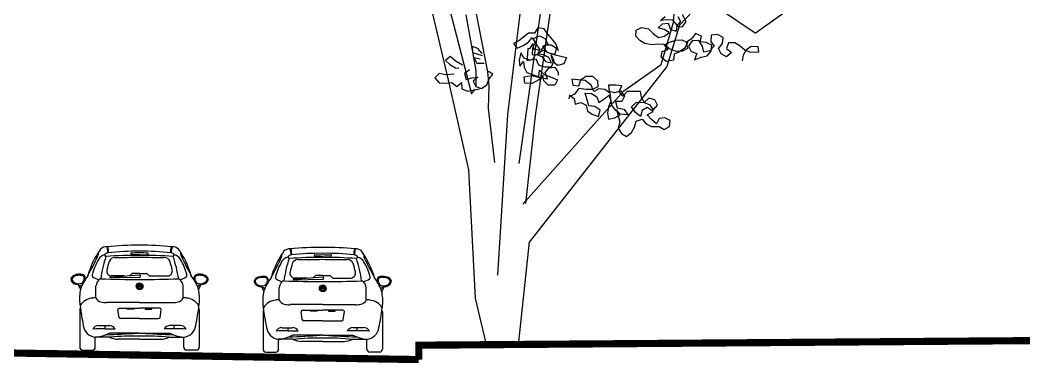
# Model space of a CAD drawing. Header units: metres. Extents: x 37 to 217, y 53 to 242.
# Drawn here: x 157.33 to 171.3, y 213.4 to 218.2 of the extents above; entities that cross this region are included whole.
import ezdxf

# ---------------------------------------------------------------- set-up
doc = ezdxf.new("R2010")
doc.units = ezdxf.units.M
doc.linetypes.add('HIDDENX2', pattern=[0.75, 0.5, -0.25])
for name, color, linetype in [('DGPRO_Arboles existentes', 7, 'Continuous'), ('DGPRO_Autos', 252, 'Continuous'), ('DGPRO_Linea oficial', 2, 'Continuous'), ('DGPRO_Perfil existente', 244, 'Continuous')]:
    doc.layers.add(name, color=color, linetype=linetype)

# ---------------------------------------------------------------- blocks, each defined once
blk = doc.blocks.new('Celtis tala VISTA 250 gris')
at = {"color": 252}
for p, q in [((2390.729, 1071.779), (2391.388, 1076.37)), ((2390.729, 1071.779), (2391.388, 1076.37)), ((2390.955, 1072.442), (2391.519, 1076.37)), ((2390.955, 1072.442), (2391.519, 1076.37)), ((2392.881, 1073.76), (2392.897, 1074.325)), ((2392.881, 1073.76), (2392.897, 1074.325)), ((2389.706, 1074.13), (2389.826, 1073.679)), ((2389.706, 1074.13), (2389.826, 1073.679)), ((2394.015, 1073.591), (2394.763, 1074.131)), ((2394.015, 1073.591), (2394.763, 1074.131)), ((2389.491, 1074.002), (2389.758, 1072.859)), ((2389.491, 1074.002), (2389.758, 1072.859)), ((2390.097, 1074.031), (2390.288, 1073.056)), ((2390.097, 1074.031), (2390.288, 1073.056)), ((2390.761, 1074.048), (2390.568, 1072.462)), ((2390.761, 1074.048), (2390.568, 1072.462)), ((2393.244, 1074.003), (2392.961, 1073.705)), ((2393.244, 1074.003), (2392.961, 1073.705)), ((2389.987, 1073.85), (2390.127, 1073.074)), ((2389.987, 1073.85), (2390.127, 1073.074)), ((2394.015, 1073.591), (2393.515, 1073.928)), ((2394.015, 1073.591), (2393.515, 1073.928)), ((2392.705, 1073.156), (2392.881, 1073.76)), ((2392.705, 1073.156), (2392.881, 1073.76)), ((2392.961, 1073.705), (2392.785, 1073.13)), ((2392.961, 1073.705), (2392.785, 1073.13)), ((2389.826, 1073.679), (2390.067, 1072.749)), ((2389.826, 1073.679), (2390.067, 1072.749)), ((2392.184, 1072.791), (2392.705, 1073.156)), ((2392.184, 1072.791), (2392.705, 1073.156)), ((2390.127, 1073.074), (2390.127, 1072.848)), ((2390.127, 1073.074), (2390.127, 1072.848)), ((2390.288, 1073.056), (2390.308, 1072.857)), ((2390.288, 1073.056), (2390.308, 1072.857)), ((2392.785, 1073.13), (2390.872, 1070.687)), ((2392.785, 1073.13), (2390.872, 1070.687)), ((2389.758, 1072.859), (2390.026, 1071.69)), ((2389.758, 1072.859), (2390.026, 1071.69)), ((2390.067, 1072.749), (2390.117, 1072.812)), ((2390.067, 1072.749), (2390.117, 1072.812)), ((2390.308, 1072.857), (2390.298, 1072.541)), ((2390.308, 1072.857), (2390.298, 1072.541)), ((2392.184, 1072.791), (2390.779, 1071.21)), ((2392.184, 1072.791), (2390.779, 1071.21)), ((2390.298, 1072.541), (2390.388, 1071.792)), ((2390.298, 1072.541), (2390.388, 1071.792)), ((2390.568, 1072.462), (2390.427, 1070.222)), ((2390.568, 1072.462), (2390.427, 1070.222)), ((2390.823, 1071.218), (2390.955, 1072.442)), ((2390.823, 1071.218), (2390.955, 1072.442)), ((2390.026, 1071.69), (2390.116, 1069.9)), ((2390.026, 1071.69), (2390.116, 1069.9)), ((2390.723, 1069.291), (2390.872, 1070.687)), ((2390.723, 1069.291), (2390.872, 1070.687)), ((2390.116, 1069.9), (2390.262, 1069.291)), ((2390.116, 1069.9), (2390.262, 1069.291))]:
    blk.add_line(p, q, dxfattribs=at)
for points in [[(2393.837, 1073.205), (2393.851, 1073.292), (2393.894, 1073.363), (2393.959, 1073.413), (2394.049, 1073.409), (2394.057, 1073.326), (2393.954, 1073.323), (2393.871, 1073.358), (2393.803, 1073.41), (2393.728, 1073.459), (2393.642, 1073.457), (2393.614, 1073.378), (2393.682, 1073.325), (2393.615, 1073.265), (2393.538, 1073.304), (2393.501, 1073.377), (2393.56, 1073.449), (2393.568, 1073.533), (2393.491, 1073.572), (2393.399, 1073.566), (2393.395, 1073.476), (2393.444, 1073.411), (2393.381, 1073.345), (2393.297, 1073.327), (2393.278, 1073.411), (2393.227, 1073.492), (2393.135, 1073.486), (2393.086, 1073.412), (2393.123, 1073.339), (2393.202, 1073.31), (2393.171, 1073.221), (2393.26, 1073.26), (2393.345, 1073.278), (2393.401, 1073.34), (2393.41, 1073.424), (2393.333, 1073.463), (2393.249, 1073.471), (2393.267, 1073.553), (2393.184, 1073.588), (2393.125, 1073.515), (2393.054, 1073.462), (2393.072, 1073.377), (2393, 1073.34), (2392.914, 1073.338), (2392.82, 1073.375), (2392.752, 1073.428), (2392.825, 1073.465), (2392.911, 1073.494), (2392.993, 1073.502), (2393.07, 1073.463), (2393.032, 1073.386), (2392.961, 1073.333), (2392.884, 1073.302), (2392.876, 1073.218), (2392.775, 1073.198), (2392.703, 1073.257), (2392.721, 1073.339), (2392.802, 1073.363), (2392.748, 1073.434), (2392.658, 1073.439), (2392.576, 1073.43), (2392.478, 1073.447), (2392.407, 1073.49), (2392.351, 1073.551), (2392.359, 1073.634), (2392.432, 1073.672), (2392.53, 1073.655), (2392.6, 1073.585), (2392.668, 1073.533), (2392.753, 1073.551), (2392.818, 1073.601), (2392.747, 1073.643), (2392.661, 1073.668), (2392.722, 1073.724), (2392.804, 1073.732), (2392.833, 1073.645), (2392.918, 1073.621), (2392.927, 1073.705), (2392.867, 1073.772), (2392.783, 1073.78), (2392.695, 1073.768), (2392.762, 1073.827)], [(2392.938, 1073.825), (2392.975, 1073.753), (2392.918, 1073.69), (2393.002, 1073.682), (2393.051, 1073.757), (2393.002, 1073.848)], [(2391.278, 1073.348), (2391.241, 1073.444), (2391.189, 1073.511), (2391.13, 1073.577), (2391.078, 1073.651), (2390.99, 1073.666), (2390.945, 1073.592), (2390.857, 1073.592), (2390.724, 1073.488), (2390.65, 1073.451), (2390.702, 1073.385), (2390.783, 1073.422), (2390.857, 1073.466), (2390.908, 1073.533), (2390.953, 1073.459), (2390.916, 1073.385), (2390.909, 1073.296), (2390.99, 1073.289), (2391.019, 1073.37), (2390.968, 1073.444), (2390.931, 1073.518), (2391.012, 1073.555), (2391.086, 1073.518), (2391.13, 1073.444), (2391.056, 1073.407), (2391.115, 1073.326), (2391.211, 1073.296), (2391.389, 1073.252), (2391.352, 1073.164), (2391.263, 1073.141), (2391.197, 1073.2), (2391.175, 1073.289), (2391.212, 1073.208), (2391.175, 1073.119), (2391.086, 1073.119), (2391.005, 1073.149), (2390.968, 1073.23), (2390.879, 1073.215), (2390.798, 1073.244), (2390.753, 1073.318), (2390.731, 1073.215), (2390.739, 1073.134), (2390.79, 1073.2), (2390.798, 1073.119), (2390.835, 1073.045), (2390.916, 1073.015), (2391.005, 1072.986), (2391.012, 1073.075), (2391.079, 1073.016), (2391.167, 1072.986), (2391.264, 1072.942), (2391.227, 1072.868), (2391.131, 1072.868), (2391.071, 1072.927), (2391.057, 1073.008), (2391.005, 1072.942), (2390.909, 1072.89), (2390.806, 1072.897), (2390.798, 1072.986), (2390.901, 1073.001), (2391.042, 1072.971), (2391.123, 1072.957), (2391.093, 1073.045), (2391.145, 1073.112), (2391.226, 1073.119), (2391.271, 1073.045), (2391.271, 1073.008)], [(2390.851, 1073.38), (2390.844, 1073.299), (2390.837, 1073.21), (2390.918, 1073.225), (2390.962, 1073.299), (2391.044, 1073.269), (2391.095, 1073.196), (2391.177, 1073.181), (2391.14, 1073.255), (2391.066, 1073.292), (2390.984, 1073.306), (2391.058, 1073.358), (2391.14, 1073.321), (2391.228, 1073.299), (2391.25, 1073.38), (2391.176, 1073.425), (2391.088, 1073.425), (2391.029, 1073.358), (2390.94, 1073.365), (2390.918, 1073.447), (2390.874, 1073.373), (2390.851, 1073.38)], [(2390.851, 1073.38), (2390.844, 1073.299), (2390.837, 1073.21), (2390.918, 1073.225), (2390.962, 1073.299), (2391.044, 1073.269), (2391.095, 1073.196), (2391.177, 1073.181), (2391.14, 1073.255), (2391.066, 1073.292), (2390.984, 1073.306), (2391.058, 1073.358), (2391.14, 1073.321), (2391.228, 1073.299), (2391.25, 1073.38), (2391.176, 1073.425), (2391.088, 1073.425), (2391.029, 1073.358), (2390.94, 1073.365), (2390.918, 1073.447), (2390.874, 1073.373), (2390.851, 1073.38)], [(2390.214, 1073.31), (2390.155, 1073.377), (2390.074, 1073.406), (2390.081, 1073.325), (2390.214, 1073.281)], [(2390.214, 1073.31), (2390.155, 1073.377), (2390.074, 1073.406), (2390.081, 1073.325), (2390.214, 1073.281)], [(2389.941, 1073.148), (2389.852, 1073.199), (2389.771, 1073.266), (2389.704, 1073.214), (2389.764, 1073.155), (2389.845, 1073.111), (2389.889, 1073.103)], [(2390.185, 1073.229), (2390.103, 1073.251), (2390.14, 1073.177), (2390.244, 1073.177)], [(2390.185, 1073.229), (2390.103, 1073.251), (2390.14, 1073.177), (2390.244, 1073.177)], [(2389.823, 1073.022), (2389.705, 1073.014), (2389.616, 1073.029), (2389.557, 1072.97), (2389.616, 1072.903), (2389.712, 1072.896), (2389.793, 1072.904), (2389.86, 1072.852), (2389.926, 1072.904), (2389.934, 1072.815), (2390.015, 1072.786), (2390.178, 1072.815)], [(2389.823, 1073.022), (2389.705, 1073.014), (2389.616, 1073.029), (2389.557, 1072.97), (2389.616, 1072.903), (2389.712, 1072.896), (2389.793, 1072.904), (2389.86, 1072.852), (2389.926, 1072.904), (2389.934, 1072.815), (2390.015, 1072.786), (2390.178, 1072.815)], [(2390.037, 1073.081), (2389.971, 1073.029), (2389.993, 1072.948), (2390.074, 1072.97), (2390.155, 1072.978), (2390.089, 1072.926), (2390.126, 1072.852), (2390.207, 1072.823), (2390.281, 1072.875), (2390.31, 1072.956), (2390.362, 1073.022), (2390.303, 1073.059)], [(2390.037, 1073.081), (2389.971, 1073.029), (2389.993, 1072.948), (2390.074, 1072.97), (2390.155, 1072.978), (2390.089, 1072.926), (2390.126, 1072.852), (2390.207, 1072.823), (2390.281, 1072.875), (2390.31, 1072.956), (2390.362, 1073.022), (2390.303, 1073.059)], [(2391.426, 1072.735), (2391.493, 1072.684), (2391.508, 1072.602), (2391.589, 1072.625), (2391.663, 1072.588), (2391.678, 1072.506), (2391.752, 1072.462), (2391.833, 1072.433), (2391.855, 1072.521), (2391.781, 1072.573), (2391.7, 1072.58), (2391.67, 1072.676), (2391.648, 1072.758), (2391.737, 1072.75), (2391.81, 1072.706), (2391.84, 1072.625), (2391.914, 1072.677), (2391.98, 1072.728), (2392.003, 1072.647), (2391.973, 1072.566), (2391.958, 1072.477), (2391.973, 1072.396), (2392.062, 1072.411), (2392.136, 1072.455), (2392.084, 1072.529), (2392.128, 1072.352), (2392.106, 1072.27), (2392.151, 1072.197), (2392.225, 1072.152), (2392.291, 1072.211), (2392.335, 1072.285), (2392.357, 1072.367), (2392.439, 1072.396), (2392.498, 1072.33), (2392.572, 1072.293), (2392.675, 1072.293), (2392.749, 1072.249), (2392.823, 1072.293), (2392.83, 1072.375), (2392.756, 1072.411), (2392.675, 1072.404), (2392.638, 1072.33), (2392.572, 1072.389), (2392.512, 1072.455), (2392.594, 1072.5), (2392.512, 1072.559), (2392.439, 1072.515), (2392.416, 1072.433), (2392.343, 1072.492), (2392.291, 1072.566), (2392.357, 1072.625), (2392.461, 1072.633), (2392.549, 1072.596), (2392.594, 1072.522), (2392.653, 1072.589), (2392.616, 1072.662), (2392.534, 1072.685), (2392.468, 1072.625), (2392.431, 1072.699), (2392.416, 1072.78), (2392.231, 1072.78), (2392.172, 1072.714), (2392.121, 1072.78), (2392.158, 1072.861), (2392.076, 1072.869), (2391.973, 1072.869), (2391.98, 1072.787), (2392.062, 1072.765), (2392.143, 1072.788), (2392.195, 1072.714), (2392.158, 1072.64), (2392.069, 1072.64), (2392.091, 1072.551), (2392.187, 1072.536), (2392.247, 1072.455), (2392.136, 1072.463), (2392.069, 1072.522), (2392.017, 1072.588), (2392.003, 1072.677), (2391.995, 1072.758), (2391.921, 1072.81), (2391.84, 1072.817), (2391.766, 1072.78), (2391.729, 1072.868), (2391.648, 1072.935), (2391.544, 1072.942), (2391.463, 1072.95), (2391.478, 1072.868), (2391.559, 1072.861), (2391.589, 1072.942), (2391.655, 1072.994), (2391.751, 1072.994), (2391.818, 1072.928), (2391.825, 1072.846), (2391.751, 1072.809), (2391.663, 1072.809), (2391.559, 1072.824), (2391.5, 1072.743), (2391.426, 1072.706), (2391.419, 1072.676)]]:
    blk.add_lwpolyline(points, dxfattribs=at)
blk = doc.blocks.new('fiat grande punto trasera')
for p, q in [((0.256, 1.305), (0.235, 1.326)), ((0.723, 1.328), (0.613, 1.328)), ((0.723, 1.328), (0.832, 1.328)), ((1.19, 1.305), (1.211, 1.326)), ((0.515, 1.034), (0.327, 1.034)), ((0.621, 1.067), (0.592, 1.04)), ((0.723, 1.069), (0.628, 1.069)), ((0.723, 1.069), (0.818, 1.069)), ((0.825, 1.067), (0.858, 1.037)), ((0.864, 1.034), (1.119, 1.034)), ((-0.13, 0.915), (-0.098, 0.845)), ((-0.124, 0.901), (-0.097, 0.9)), ((-0.097, 0.9), (-0.097, 0.893)), ((-0.097, 0.893), (-0.082, 0.893)), ((0.117, 0.727), (0.117, 0.898)), ((0.694, 0.903), (0.694, 0.877)), ((0.707, 0.903), (0.694, 0.903)), ((0.7, 0.877), (0.694, 0.877)), ((0.707, 0.898), (0.7, 0.898)), ((0.7, 0.898), (0.7, 0.893)), ((0.7, 0.893), (0.705, 0.893)), ((0.705, 0.887), (0.7, 0.887)), ((0.7, 0.887), (0.7, 0.877)), ((0.705, 0.887), (0.705, 0.893)), ((0.707, 0.903), (0.707, 0.898)), ((0.71, 0.903), (0.71, 0.877)), ((0.716, 0.903), (0.71, 0.903)), ((0.716, 0.877), (0.71, 0.877)), ((0.716, 0.903), (0.716, 0.877)), ((0.719, 0.903), (0.719, 0.877)), ((0.729, 0.903), (0.719, 0.903)), ((0.724, 0.877), (0.719, 0.877)), ((0.724, 0.898), (0.724, 0.893)), ((0.727, 0.898), (0.724, 0.898)), ((0.729, 0.893), (0.724, 0.893)), ((0.729, 0.887), (0.724, 0.887)), ((0.724, 0.887), (0.724, 0.877)), ((0.729, 0.887), (0.729, 0.877)), ((0.735, 0.877), (0.729, 0.877)), ((0.735, 0.898), (0.735, 0.903)), ((0.752, 0.903), (0.735, 0.903)), ((0.741, 0.898), (0.735, 0.898)), ((0.735, 0.892), (0.735, 0.877)), ((0.741, 0.898), (0.741, 0.877)), ((0.746, 0.877), (0.741, 0.877)), ((0.752, 0.898), (0.746, 0.898)), ((0.746, 0.898), (0.746, 0.877)), ((0.752, 0.898), (0.752, 0.903)), ((1.329, 0.727), (1.329, 0.898)), ((1.543, 0.893), (1.528, 0.893)), ((1.57, 0.901), (1.543, 0.9)), ((1.543, 0.9), (1.543, 0.893)), ((1.576, 0.915), (1.544, 0.845)), ((-0.107, 0.563), (-0.107, 0.043)), ((0.723, 0.663), (0.263, 0.663)), ((0.438, 0.456), (0.422, 0.561)), ((0.442, 0.584), (0.723, 0.584)), ((0.723, 0.663), (1.183, 0.663)), ((1.004, 0.584), (0.723, 0.584)), ((1.008, 0.456), (1.024, 0.561)), ((1.553, 0.563), (1.553, 0.043)), ((0.723, 0.439), (0.458, 0.439)), ((0.723, 0.439), (0.988, 0.439)), ((0.154, 0.342), (0.303, 0.342)), ((0.243, 0.298), (0.243, 0.342)), ((0.243, 0.298), (0.382, 0.298)), ((1.203, 0.298), (1.064, 0.298)), ((1.291, 0.342), (1.143, 0.342)), ((1.203, 0.298), (1.203, 0.342)), ((0.313, 0.18), (0.104, 0.18)), ((0.107, 0.043), (0.107, 0.18)), ((0.723, 0.238), (0.303, 0.238)), ((0.723, 0.152), (0.424, 0.152)), ((0.723, 0.238), (1.143, 0.238)), ((0.723, 0.152), (1.021, 0.152)), ((1.133, 0.18), (1.341, 0.18)), ((1.338, 0.043), (1.338, 0.18)), ((-0.069, 0), (0.069, 0)), ((1.515, 0), (1.377, 0))]:
    blk.add_line(p, q)
blk.add_lwpolyline([(0.721, 1.012), (0.315, 1.006), (0.314, 1.019), (0.72, 1.05, -0.423201), (0.73, 1.041), (0.731, 1.022, -0.424048)], format="xyb", close=True)
for points in [[(0.551, 0.584), (0.645, 0.584), (0.645, 0.573), (0.551, 0.573)], [(0.895, 0.584), (0.801, 0.584), (0.801, 0.573), (0.895, 0.573)]]:
    blk.add_lwpolyline(points, close=True)
for radius in [0.0472, 0.0394, 0.0364, 0.0334]:
    blk.add_circle((0.723, 0.89), radius)
for centre, radius, start, end in [((1.16, 0.711), 1.202, 144.6926, 164.2447), ((0.262, 1.325), 0.116, 85.4831, 135.7901), ((0.686, -2.742), 4.203, 89.4948, 95.6666), ((-0.714, 1.252), 1.003, 5.9927, 10.8273), ((-0.837, 1.237), 1.139, 6.1323, 10.3678), ((0.76, -2.742), 4.203, 84.3334, 90.5052), ((2.283, 1.237), 1.139, 169.6322, 173.8677), ((2.16, 1.252), 1.003, 169.1727, 174.0073), ((1.184, 1.325), 0.116, 44.2099, 94.5169), ((0.286, 0.711), 1.202, 15.7553, 35.3074), ((-2.933, 2.73), 3.388, 330.1104, 335.2966), ((0.876, 0.841), 0.838, 149.8807, 164.914), ((0.036, 1.359), 0.117, 337.5697, 4.4091), ((0.274, 1.188), 0.144, 105.9014, 149.041), ((1.721, 0.793), 1.552, 160.7311, 172.5457), ((0.314, 1.256), 0.106, 106.1079, 138.3982), ((0.689, -4.714), 6.035, 89.6823, 94.1178), ((0.676, -2.292), 3.67, 89.2741, 96.1238), ((0.381, 1.204), 0.0872, 90.2163, 160.0135), ((0.241, 46.817), 45.525, 270.1759, 270.6069), ((0.606, 1.346), 0.005, 93.3337, 192.3554), ((0.629, 1.351), 0.0286, 192.3554, 229.5174), ((0.739, -0.943), 2.298, 90.3991, 93.3337), ((0.613, 1.333), 0.005, 229.5174, 270), ((0.769, -2.292), 3.67, 83.8762, 90.7259), ((0.707, -0.943), 2.298, 86.6663, 89.6009), ((0.756, -4.714), 6.035, 85.8822, 90.3177), ((1.205, 46.817), 45.525, 269.3931, 269.8241), ((0.832, 1.333), 0.005, 270, 310.4826), ((0.817, 1.351), 0.0286, 310.4826, 347.6446), ((0.84, 1.346), 0.005, 347.6446, 86.6663), ((1.065, 1.204), 0.0872, 19.9865, 89.7837), ((1.132, 1.256), 0.106, 41.6018, 73.8921), ((-0.275, 0.793), 1.552, 7.4543, 19.2689), ((1.171, 1.188), 0.144, 30.959, 74.0986), ((1.409, 1.359), 0.117, 175.5909, 202.4303), ((0.57, 0.841), 0.838, 15.086, 30.1193), ((4.379, 2.73), 3.388, 204.7034, 209.8896), ((0.335, 1.103), 0.0693, 165.2966, 262.8506), ((1.721, 0.793), 1.489, 162.7558, 167.2788), ((1.11, 1.103), 0.0693, 277.1494, 14.7034), ((-0.275, 0.793), 1.489, 12.7212, 17.2442), ((-0.206, 0.989), 0.0272, 140.4404, 208.1289), ((-0.128, 0.932), 0.124, 91.1456, 143.2032), ((-0.206, 0.989), 0.013, 140.4404, 208.1289), ((-0.14, 1.011), 0.0823, 199.6456, 266.1161), ((-0.128, 0.932), 0.11, 91.1456, 143.2032), ((-0.113, 0.89), 0.168, 71.5986, 95.8518), ((-0.113, 0.89), 0.153, 71.5986, 95.8518), ((0.972, 0.371), 1.176, 145.4674, 154.571), ((-0.116, 0.994), 0.0697, 306.8304, 5.843), ((-0.086, 1.002), 0.039, 0, 60.966), ((-0.086, 1.002), 0.0532, 0, 60.966), ((-0.116, 0.994), 0.0839, 351.5105, 5.843), ((0.152, 1.031), 0.0892, 161.7019, 172.4831), ((0.083, 1.039), 0.0205, 168.1712, 239.5734), ((0.276, 1.373), 0.407, 240.0487, 253.3493), ((0.257, 0.883), 0.14, 136.0722, 173.5483), ((0.191, 0.946), 0.0494, 99.989, 135.691), ((0.903, 23.901), 22.918, 268.197, 269.5488), ((0.628, 1.059), 0.01, 90, 132.4866), ((0.542, 23.901), 22.918, 270.4512, 271.803), ((0.818, 1.059), 0.01, 47.5134, 90), ((0.864, 1.044), 0.01, 227.5134, 270), ((1.255, 0.946), 0.0494, 44.309, 80.011), ((1.17, 1.373), 0.407, 286.6507, 299.9513), ((1.189, 0.883), 0.14, 6.4517, 43.9278), ((1.362, 1.039), 0.0205, 300.4266, 11.8288), ((1.294, 1.031), 0.0892, 7.5169, 18.2981), ((0.474, 0.371), 1.176, 25.429, 34.5326), ((1.562, 0.994), 0.0839, 174.157, 188.4895), ((1.532, 1.002), 0.0532, 119.034, 180), ((1.562, 0.994), 0.0697, 174.157, 233.1696), ((1.532, 1.002), 0.039, 119.034, 180), ((1.559, 0.89), 0.168, 84.1482, 108.4014), ((1.559, 0.89), 0.153, 84.1482, 108.4014), ((1.574, 0.932), 0.124, 36.7968, 88.8544), ((1.574, 0.932), 0.11, 36.7968, 88.8544), ((1.586, 1.011), 0.0823, 273.8839, 340.3544), ((1.652, 0.989), 0.013, 331.8711, 39.5596), ((1.652, 0.989), 0.0272, 331.8711, 39.5596), ((-0.141, 1.011), 0.0961, 200.7211, 276.1726), ((-0.122, 1.025), 0.0993, 256.0527, 298.5903), ((0.537, 0.709), 0.65, 165.102, 182.9027), ((0.719, 0.89), 0.0109, 12.891, 44.6594), ((0.72, 0.891), 0.0159, 3.3131, 51.2672), ((1.568, 1.025), 0.0993, 241.4097, 283.9473), ((0.908, 0.709), 0.65, 357.0973, 14.898), ((1.586, 1.011), 0.0961, 263.8274, 339.2789), ((0.088, 0.502), 0.225, 94.7516, 148.3066), ((0.097, 0.563), 0.166, 83.1016, 99.7602), ((0.208, 0.77), 0.101, 204.8917, 257.5458), ((1.237, 0.77), 0.101, 282.4542, 335.1083), ((1.349, 0.563), 0.166, 80.2398, 96.8984), ((1.358, 0.502), 0.225, 31.6934, 85.2484), ((0.278, 0.701), 0.39, 183.6757, 191.935), ((-0.067, 0.565), 0.0408, 144.8856, 183.2446), ((3.034, 0.985), 3.159, 186.6337, 191.7028), ((0.246, 0.853), 0.191, 251.7802, 274.9657), ((0.442, 0.564), 0.02, 90, 188.4576), ((1.004, 0.564), 0.02, 351.5424, 90), ((1.199, 0.853), 0.191, 265.0343, 288.2198), ((-1.588, 0.985), 3.159, 348.2972, 353.3663), ((1.512, 0.565), 0.0408, 356.7554, 35.1144), ((1.168, 0.701), 0.39, 348.065, 356.3243), ((0.458, 0.459), 0.02, 188.4576, 270), ((0.988, 0.459), 0.02, 270, 351.5424), ((0.132, 0.372), 0.194, 188.2069, 262.743), ((0.155, 0.252), 0.0907, 90.2479, 153.4684), ((0.198, -0.859), 1.158, 87.8167, 96.1874), ((0.301, 0.246), 0.0968, 32.8367, 88.7931), ((1.145, 0.246), 0.0968, 91.2069, 147.1633), ((1.247, -0.859), 1.158, 83.8126, 92.1833), ((1.291, 0.252), 0.0907, 26.5316, 89.7521), ((1.313, 0.372), 0.194, 277.257, 351.7931), ((0.007, 0.857), 0.687, 279.3334, 295.4975), ((-0.117, 11.746), 11.537, 271.815, 274.0432), ((0.66, -3.295), 3.492, 88.9747, 95.7068), ((0.445, 0.471), 0.32, 245.597, 266.2422), ((0.785, -3.295), 3.492, 84.2932, 91.0253), ((1.562, 11.746), 11.537, 265.9568, 268.185), ((1.001, 0.471), 0.32, 273.7578, 294.403), ((1.439, 0.857), 0.687, 244.5025, 260.6666), ((-0.067, 0.041), 0.0408, 176.7554, 266.9824), ((0.067, 0.041), 0.0408, 273.0176, 3.2446), ((1.379, 0.041), 0.0408, 176.7554, 266.9824), ((1.512, 0.041), 0.0408, 273.0176, 3.2446)]:
    blk.add_arc(centre, radius, start, end)

msp = doc.modelspace()

# ---------------------------------------------------------------- linework, layer by layer
at = {"layer": 'DGPRO_Linea oficial'}
msp.add_lwpolyline([(188.061, 238.871), (172.858, 238.871), (172.858, 213.745), (162.877, 213.67), (162.877, 213.47, 0.013052), (143.339, 213.445), (143.339, 213.645), (142.831, 213.665), (141.099, 216.665), (134.999, 217.665), (90.651, 217.665)], format="xyb", dxfattribs=at)
at = {"layer": 'DGPRO_Perfil existente', "linetype": 'HIDDENX2', "ltscale": 10, "const_width": 0.1}
msp.add_lwpolyline([(188.061, 238.871), (172.858, 238.871), (172.858, 213.745), (162.877, 213.67), (162.877, 213.47, 0.013052), (143.339, 213.445), (143.339, 213.645), (142.831, 213.665), (141.099, 216.665), (134.999, 217.665), (90.651, 217.665)], format="xyb", dxfattribs=at)

# ---------------------------------------------------------------- block references
at = {"layer": 'DGPRO_Arboles existentes'}
msp.add_blockref('Celtis tala VISTA 250 gris', (-2226.456, -855.576), dxfattribs=at)
at = {"layer": 'DGPRO_Autos'}
for p in [(158.269, 213.601), (160.818, 213.572)]:
    msp.add_blockref('fiat grande punto trasera', p, dxfattribs=at)

doc.saveas('drawing.dxf')
